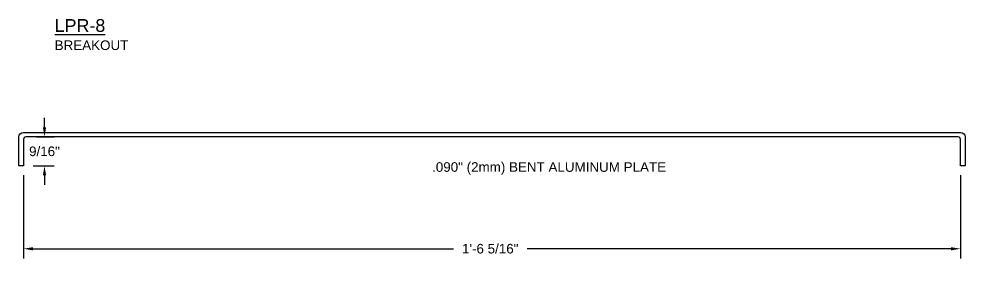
# Model space of a CAD drawing. Header units: inches. Extents: x -3 to 51.8, y 2.5 to 12.8.
# Drawn here: x 33.27 to 51.77, y 5.82 to 10.59 of the extents above; entities that cross this region are included whole.
import ezdxf

# ---------------------------------------------------------------- set-up
doc = ezdxf.new("R2010")
doc.units = ezdxf.units.IN
doc.header["$MEASUREMENT"] = 0
for name, color, linetype in [('DIMENSIONS', 3, 'Continuous'), ('METALS', 7, 'Continuous'), ('TEXT', 2, 'Continuous')]:
    doc.layers.add(name, color=color, linetype=linetype)
doc.styles.add('ARIAL', font='arial.ttf')
doc.dimstyles.new('Arial', dxfattribs={"dimtxt": 0.1875, "dimasz": 0.1875, "dimexe": 0.1875, "dimexo": 0.1875, "dimgap": 0.1875, "dimtad": 0, "dimtih": 1, "dimtoh": 1, "dimdec": 4, "dimzin": 3, "dimdsep": 46, "dimlunit": 4, "dimtxsty": 'ARIAL', "dimcen": 0.125, "dimadec": 0, "dimazin": 0, "dimtfac": 1, "dimtdec": 4, "dimtofl": 0, "dimtmove": 0, "dimatfit": 3, "dimfxl": 0, "dimfrac": 2, "dimtolj": 1, "dimtzin": 0, "dimarcsym": 0})

# ---------------------------------------------------------------- blocks, each defined once
blk = doc.blocks.new('*D17')
at = {"layer": 'Defpoints', "color": 0}
for p in [(33.42, 8.284), (33.358, 7.721), (33.767, 7.721)]:
    blk.add_point(p, dxfattribs=at)
at = {"layer": 'DIMENSIONS', "color": 0, "lineweight": -2}
for p, q in [((33.767, 8.471), (33.767, 8.659)), ((33.608, 8.284), (33.955, 8.284)), ((33.545, 7.721), (33.955, 7.721)), ((33.767, 7.534), (33.767, 7.346))]:
    blk.add_line(p, q, dxfattribs=at)
at = {"layer": 'DIMENSIONS', "color": 0}
for points in [[(33.736, 8.471), (33.799, 8.471), (33.767, 8.284)], [(33.736, 7.534), (33.799, 7.534), (33.767, 7.721)]]:
    blk.add_solid(points, dxfattribs=at)
at = {"layer": 'DIMENSIONS', "color": 0, "insert": (33.767, 8.002), "char_height": 0.1875, "attachment_point": 5, "style": 'ARIAL'}
blk.add_mtext('\\A1;9/16"', dxfattribs=at)
blk = doc.blocks.new('*D18')
at = {"layer": 'Defpoints', "color": 0}
for p in [(33.358, 7.721), (51.678, 7.721), (51.678, 6.098)]:
    blk.add_point(p, dxfattribs=at)
at = {"layer": 'DIMENSIONS', "color": 0, "lineweight": -2}
for p, q in [((33.358, 7.534), (33.358, 5.91)), ((51.678, 7.534), (51.678, 5.91)), ((33.545, 6.098), (41.763, 6.098)), ((51.49, 6.098), (43.202, 6.098))]:
    blk.add_line(p, q, dxfattribs=at)
at = {"layer": 'DIMENSIONS', "color": 0}
for points in [[(33.545, 6.129), (33.545, 6.066), (33.358, 6.098)], [(51.49, 6.129), (51.49, 6.066), (51.678, 6.098)]]:
    blk.add_solid(points, dxfattribs=at)
at = {"layer": 'DIMENSIONS', "color": 0, "insert": (42.483, 6.098), "char_height": 0.1875, "attachment_point": 5, "style": 'ARIAL'}
blk.add_mtext('\\A1;1\'-6 5/16"', dxfattribs=at)

msp = doc.modelspace()

# ---------------------------------------------------------------- linework, layer by layer
at = {"layer": 'METALS'}
msp.add_lwpolyline([(33.35754, 7.72119), (33.26754, 7.72119), (33.26754, 8.28369, -0.41421356), (33.35754, 8.37369), (51.67756, 8.37369, -0.41421356), (51.76756, 8.28369), (51.76756, 7.72119), (51.67756, 7.72119), (51.67756, 8.23869, 0.41421356), (51.63256, 8.28369), (33.40254, 8.28369, 0.41421356), (33.35754, 8.23869), (33.35754, 7.72119)], format="xyb", dxfattribs=at)

# ---------------------------------------------------------------- texts
at = {"layer": 'TEXT', "insert": (33.96648, 10.58835), "char_height": 0.25, "width": 5.28125, "attachment_point": 1, "style": 'ARIAL'}
msp.add_mtext('{\\LLPR-8\\P\\H0.75x;\\lBREAKOUT}', dxfattribs=at)
at = {"layer": 'TEXT', "insert": (41.34609, 7.66836), "char_height": 0.1875, "attachment_point": 4, "style": 'ARIAL'}
msp.add_mtext('.090" (2mm) BENT ALUMINUM PLATE', dxfattribs=at)

# ---------------------------------------------------------------- dimensions: what is measured, and where the dimension line sits
at = {"layer": 'DIMENSIONS'}
dim = msp.add_linear_dim(base=(33.76725, 7.72119), p1=(33.42004, 8.28369), p2=(33.35754, 7.72119), angle=90, dimstyle='Arial', dxfattribs=at)
dim.commit()
dim.dimension.update_dxf_attribs({"geometry": '*D17', "text_midpoint": (33.76725, 8.00244), "dimtype": 160})
dim = msp.add_linear_dim(base=(51.67756, 6.09763), p1=(33.35754, 7.72119), p2=(51.67756, 7.72119), dimstyle='Arial', dxfattribs=at)
dim.commit()
dim.dimension.update_dxf_attribs({"geometry": '*D18', "text_midpoint": (42.48255, 6.09763), "dimtype": 160})

doc.saveas('drawing.dxf')
